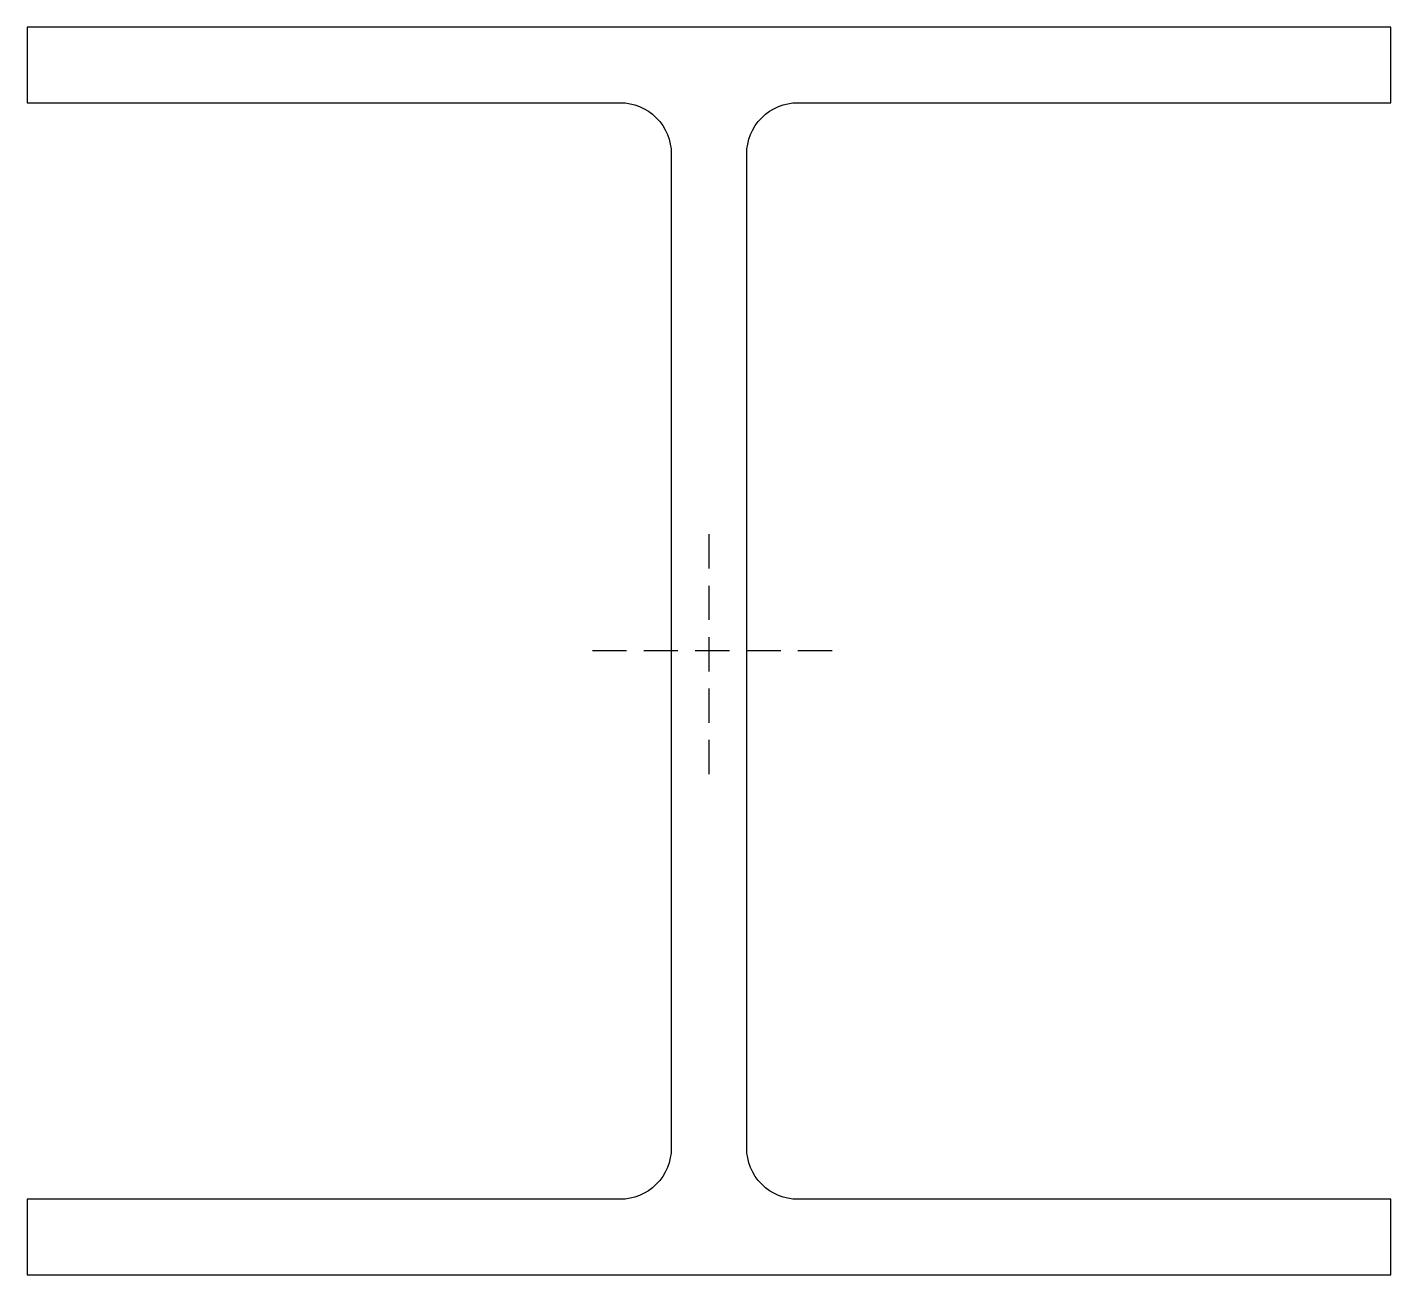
# Model space of a CAD drawing. Header units: millimetres. Extents: x -199 to 199, y -182 to 182.
import ezdxf

# ---------------------------------------------------------------- set-up
doc = ezdxf.new("R2010")
doc.units = ezdxf.units.MM
doc.linetypes.add('DASHED', pattern=[0.75, 0.5, -0.25])
doc.layers.add('ref', color=251, linetype='Continuous', plot=False)

msp = doc.modelspace()

# ---------------------------------------------------------------- linework, layer by layer
msp.add_lwpolyline([(-26, 160, -0.414214), (-11, 145), (-11, -145, -0.414214), (-26, -160), (-199, -160), (-199, -182), (199, -182), (199, -160), (26, -160, -0.414214), (11, -145), (11, 145, -0.414214), (26, 160), (199, 160), (199, 182), (-199, 182), (-199, 160)], format="xyb", close=True)
at = {"layer": 'ref', "linetype": 'DASHED', "ltscale": 20}
for p, q in [((0, -35.95), (0, 35.95)), ((35.95, 0), (-35.95, 0))]:
    msp.add_line(p, q, dxfattribs=at)

doc.saveas('drawing.dxf')
